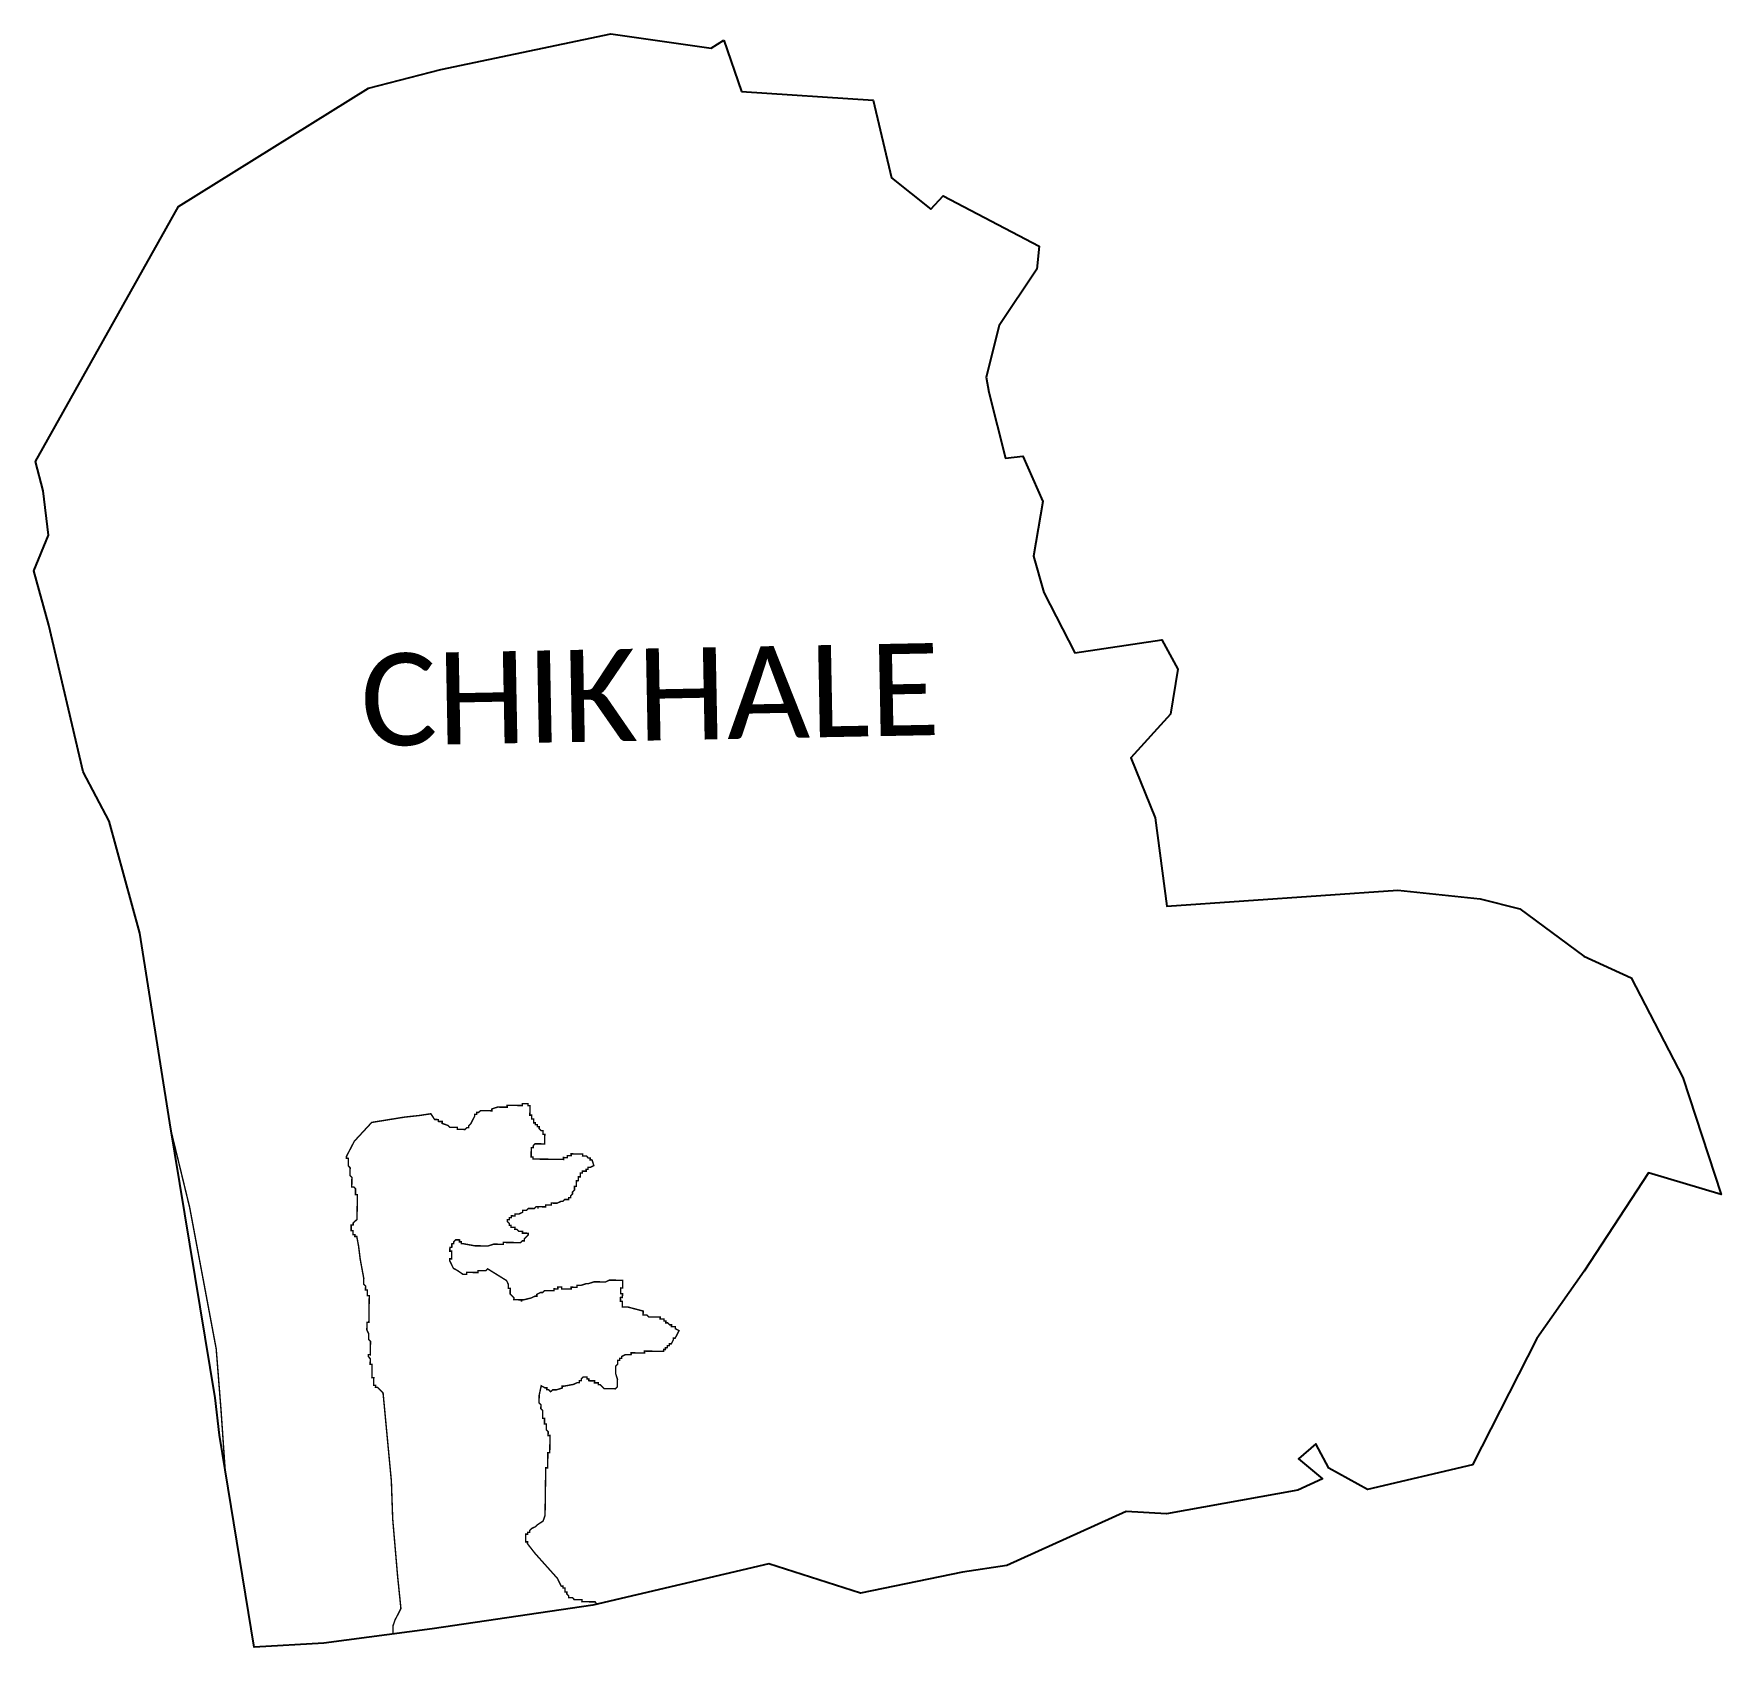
# Model space of a CAD drawing. Header units: metres. Extents: x 260571 to 264081, y 2217282 to 2220636.
import ezdxf

# ---------------------------------------------------------------- set-up
doc = ezdxf.new("R2010")
doc.units = ezdxf.units.M
for name, color, linetype in [('HAZARDS LINE', 1, 'Continuous'), ('village', 3, 'Continuous'), ('VILLAGE NAME', 250, 'Continuous')]:
    doc.layers.add(name, color=color, linetype=linetype)
doc.styles.get("Standard").update_dxf_attribs({"font": 'simplex.shx'})

msp = doc.modelspace()

# ---------------------------------------------------------------- linework, layer by layer
at = {"color": 3, "flags": 128}
msp.add_lwpolyline([(262006.2, 2220622.5), (262043, 2220516.1)], dxfattribs=at)
at = {"layer": 'HAZARDS LINE', "lineweight": 18}
for points in [[(261742.1, 2217371.1, 2.97, 2.97, 0), (261738.8, 2217376.2, 2.97, 2.97, 0), (261730.9, 2217376.3, 2.97, 2.97, 0), (261726.9, 2217376.3, 2.97, 2.97, 0), (261723, 2217376.4, 2.97, 2.97, 0), (261719, 2217376.5, 2.97, 2.97, 0), (261715.1, 2217376.5, 2.97, 2.97, 0), (261711.1, 2217376.6, 2.97, 2.97, 0), (261711.2, 2217380.5, 2.97, 2.97, 0), (261707.2, 2217380.6, 2.97, 2.97, 0), (261703.2, 2217380.6, 2.97, 2.97, 0), (261699.3, 2217380.7, 2.97, 2.97, 0), (261695.3, 2217380.8, 2.97, 2.97, 0), (261691.4, 2217384.8, 2.97, 2.97, 0), (261687.5, 2217384.8, 2.97, 2.97, 0), (261683.5, 2217384.9, 2.97, 2.97, 0), (261683.6, 2217388.8, 2.97, 2.97, 0), (261679.7, 2217392.9, 2.97, 2.97, 0), (261679.7, 2217396.8, 2.97, 2.97, 0), (261675.8, 2217396.9, 2.97, 2.97, 0), (261675.9, 2217404.8, 2.97, 2.97, 0), (261671.9, 2217404.9, 2.97, 2.97, 0), (261672, 2217408.8, 2.97, 2.97, 0), (261668, 2217408.9, 2.97, 2.97, 0), (261660.3, 2217424.8, 2.97, 2.97, 0), (261613.6, 2217477, 2.97, 2.97, 0), (261598, 2217497, 2.97, 2.97, 0), (261598.1, 2217501, 2.97, 2.97, 0), (261594.1, 2217501, 2.97, 2.97, 0), (261594.2, 2217505, 2.97, 2.97, 0), (261594.2, 2217508.9, 2.97, 2.97, 0), (261594.3, 2217512.9, 2.97, 2.97, 0), (261594.3, 2217516.9, 2.97, 2.97, 0), (261598.3, 2217516.8, 2.97, 2.97, 0), (261598.3, 2217520.8, 2.97, 2.97, 0), (261602.3, 2217520.7, 2.97, 2.97, 0), (261602.4, 2217524.7, 2.97, 2.97, 0), (261606.4, 2217528.6, 2.97, 2.97, 0), (261614.4, 2217532.4, 2.97, 2.97, 0), (261618.4, 2217536.3, 2.97, 2.97, 0), (261630.4, 2217544.1, 2.97, 2.97, 0), (261634.5, 2217555.9, 2.97, 2.97, 0), (261634.7, 2217571.7, 2.97, 2.97, 0), (261635.6, 2217635.1, 2.97, 2.97, 0), (261635.7, 2217639, 2.97, 2.97, 0), (261635.7, 2217643, 2.97, 2.97, 0), (261635.8, 2217646.9, 2.97, 2.97, 0), (261635.9, 2217650.9, 2.97, 2.97, 0), (261635.9, 2217654.9, 2.97, 2.97, 0), (261639.9, 2217654.8, 2.97, 2.97, 0), (261639.9, 2217658.8, 2.97, 2.97, 0), (261640, 2217662.7, 2.97, 2.97, 0), (261640, 2217666.7, 2.97, 2.97, 0), (261640.1, 2217670.6, 2.97, 2.97, 0), (261640.2, 2217674.6, 2.97, 2.97, 0), (261640.2, 2217678.6, 2.97, 2.97, 0), (261640.3, 2217682.5, 2.97, 2.97, 0), (261640.3, 2217686.5, 2.97, 2.97, 0), (261644.3, 2217686.4, 2.97, 2.97, 0), (261644.3, 2217690.4, 2.97, 2.97, 0), (261644.4, 2217694.3, 2.97, 2.97, 0), (261644.4, 2217698.3, 2.97, 2.97, 0), (261644.6, 2217706.2, 2.97, 2.97, 0), (261644.6, 2217710.2, 2.97, 2.97, 0), (261644.7, 2217714.1, 2.97, 2.97, 0), (261644.7, 2217718.1, 2.97, 2.97, 0), (261644.8, 2217722.1, 2.97, 2.97, 0), (261640.8, 2217722.1, 2.97, 2.97, 0), (261640.9, 2217726.1, 2.97, 2.97, 0), (261640.9, 2217730, 2.97, 2.97, 0), (261637, 2217734.1, 2.97, 2.97, 0), (261637.1, 2217738, 2.97, 2.97, 0), (261637.2, 2217742, 2.97, 2.97, 0), (261637.2, 2217745.9, 2.97, 2.97, 0), (261633.3, 2217746, 2.97, 2.97, 0), (261633.3, 2217749.9, 2.97, 2.97, 0), (261633.4, 2217753.9, 2.97, 2.97, 0), (261633.4, 2217757.9, 2.97, 2.97, 0), (261629.5, 2217757.9, 2.97, 2.97, 0), (261629.5, 2217761.9, 2.97, 2.97, 0), (261629.6, 2217769.8, 2.97, 2.97, 0), (261629.7, 2217773.8, 2.97, 2.97, 0), (261625.8, 2217777.8, 2.97, 2.97, 0), (261625.8, 2217781.7, 2.97, 2.97, 0), (261625.9, 2217785.7, 2.97, 2.97, 0), (261622, 2217789.7, 2.97, 2.97, 0), (261622.1, 2217793.7, 2.97, 2.97, 0), (261622.1, 2217797.6, 2.97, 2.97, 0), (261622.2, 2217801.6, 2.97, 2.97, 0), (261622.2, 2217805.6, 2.97, 2.97, 0), (261626.5, 2217825.3, 2.97, 2.97, 0), (261634.3, 2217821.2, 2.97, 2.97, 0), (261638.3, 2217821.2, 2.97, 2.97, 0), (261638.2, 2217817.2, 2.97, 2.97, 0), (261642.2, 2217817.1, 2.97, 2.97, 0), (261646.1, 2217813.1, 2.97, 2.97, 0), (261650.1, 2217817, 2.97, 2.97, 0), (261654.1, 2217817, 2.97, 2.97, 0), (261658, 2217816.9, 2.97, 2.97, 0), (261670, 2217820.7, 2.97, 2.97, 0), (261670, 2217824.7, 2.97, 2.97, 0), (261674, 2217824.6, 2.97, 2.97, 0), (261693.8, 2217828.3, 2.97, 2.97, 0), (261701.8, 2217832.1, 2.97, 2.97, 0), (261705.8, 2217832.1, 2.97, 2.97, 0), (261705.8, 2217836, 2.97, 2.97, 0), (261709.8, 2217836, 2.97, 2.97, 0), (261709.8, 2217839.9, 2.97, 2.97, 0), (261713.9, 2217843.8, 2.97, 2.97, 0), (261717.8, 2217843.8, 2.97, 2.97, 0), (261721.8, 2217843.7, 2.97, 2.97, 0), (261721.7, 2217839.8, 2.97, 2.97, 0), (261725.7, 2217839.7, 2.97, 2.97, 0), (261725.6, 2217835.8, 2.97, 2.97, 0), (261729.6, 2217835.7, 2.97, 2.97, 0), (261733.5, 2217835.6, 2.97, 2.97, 0), (261737.5, 2217835.6, 2.97, 2.97, 0), (261737.4, 2217831.6, 2.97, 2.97, 0), (261741.4, 2217831.6, 2.97, 2.97, 0), (261745.4, 2217831.5, 2.97, 2.97, 0), (261745.3, 2217827.5, 2.97, 2.97, 0), (261749.3, 2217827.5, 2.97, 2.97, 0), (261757.1, 2217819.5, 2.97, 2.97, 0), (261761, 2217819.4, 2.97, 2.97, 0), (261765, 2217819.3, 2.97, 2.97, 0), (261768.9, 2217819.3, 2.97, 2.97, 0), (261772.9, 2217819.2, 2.97, 2.97, 0), (261776.9, 2217819.2, 2.97, 2.97, 0), (261780.8, 2217819.1, 2.97, 2.97, 0), (261784.8, 2217823, 2.97, 2.97, 0), (261784.9, 2217827, 2.97, 2.97, 0), (261784.9, 2217830.9, 2.97, 2.97, 0), (261785.1, 2217838.9, 2.97, 2.97, 0), (261781.3, 2217850.8, 2.97, 2.97, 0), (261781.3, 2217854.8, 2.97, 2.97, 0), (261781.4, 2217858.7, 2.97, 2.97, 0), (261781.4, 2217862.7, 2.97, 2.97, 0), (261781.5, 2217866.6, 2.97, 2.97, 0), (261785.5, 2217870.5, 2.97, 2.97, 0), (261785.6, 2217874.5, 2.97, 2.97, 0), (261785.6, 2217878.5, 2.97, 2.97, 0), (261789.6, 2217878.4, 2.97, 2.97, 0), (261789.6, 2217882.4, 2.97, 2.97, 0), (261793.6, 2217882.3, 2.97, 2.97, 0), (261793.7, 2217886.3, 2.97, 2.97, 0), (261801.6, 2217890.1, 2.97, 2.97, 0), (261805.6, 2217890, 2.97, 2.97, 0), (261809.5, 2217890, 2.97, 2.97, 0), (261813.5, 2217889.9, 2.97, 2.97, 0), (261813.6, 2217893.9, 2.97, 2.97, 0), (261821.5, 2217893.8, 2.97, 2.97, 0), (261825.4, 2217893.7, 2.97, 2.97, 0), (261829.4, 2217893.7, 2.97, 2.97, 0), (261833.4, 2217893.6, 2.97, 2.97, 0), (261837.3, 2217893.6, 2.97, 2.97, 0), (261841.3, 2217893.5, 2.97, 2.97, 0), (261841.3, 2217897.5, 2.97, 2.97, 0), (261845.3, 2217897.4, 2.97, 2.97, 0), (261861.1, 2217897.2, 2.97, 2.97, 0), (261865.1, 2217897.1, 2.97, 2.97, 0), (261869, 2217897.1, 2.97, 2.97, 0), (261873, 2217897, 2.97, 2.97, 0), (261877, 2217896.9, 2.97, 2.97, 0), (261880.9, 2217896.9, 2.97, 2.97, 0), (261881, 2217900.8, 2.97, 2.97, 0), (261884.9, 2217900.8, 2.97, 2.97, 0), (261885, 2217904.7, 2.97, 2.97, 0), (261888.9, 2217904.7, 2.97, 2.97, 0), (261889, 2217908.7, 2.97, 2.97, 0), (261893, 2217908.6, 2.97, 2.97, 0), (261893, 2217912.6, 2.97, 2.97, 0), (261897, 2217912.5, 2.97, 2.97, 0), (261901.1, 2217920.4, 2.97, 2.97, 0), (261901.1, 2217924.3, 2.97, 2.97, 0), (261905.1, 2217924.3, 2.97, 2.97, 0), (261913.2, 2217940, 2.97, 2.97, 0), (261905.4, 2217944.1, 2.97, 2.97, 0), (261905.4, 2217948, 2.97, 2.97, 0), (261901.4, 2217948.1, 2.97, 2.97, 0), (261897.5, 2217948.1, 2.97, 2.97, 0), (261897.5, 2217952.1, 2.97, 2.97, 0), (261893.6, 2217952.1, 2.97, 2.97, 0), (261889.7, 2217956.2, 2.97, 2.97, 0), (261885.7, 2217956.2, 2.97, 2.97, 0), (261885.8, 2217960.2, 2.97, 2.97, 0), (261881.8, 2217960.2, 2.97, 2.97, 0), (261881.9, 2217964.2, 2.97, 2.97, 0), (261877.9, 2217964.3, 2.97, 2.97, 0), (261874, 2217964.3, 2.97, 2.97, 0), (261874, 2217968.3, 2.97, 2.97, 0), (261870.1, 2217968.3, 2.97, 2.97, 0), (261866.1, 2217968.4, 2.97, 2.97, 0), (261862.1, 2217968.4, 2.97, 2.97, 0), (261858.2, 2217968.5, 2.97, 2.97, 0), (261854.2, 2217968.6, 2.97, 2.97, 0), (261850.3, 2217968.6, 2.97, 2.97, 0), (261846.4, 2217972.6, 2.97, 2.97, 0), (261842.4, 2217972.7, 2.97, 2.97, 0), (261838.4, 2217972.7, 2.97, 2.97, 0), (261838.5, 2217976.7, 2.97, 2.97, 0), (261838.6, 2217980.7, 2.97, 2.97, 0), (261807, 2217989, 2.97, 2.97, 0), (261803, 2217989.1, 2.97, 2.97, 0), (261799.1, 2217989.1, 2.97, 2.97, 0), (261795.1, 2217989.2, 2.97, 2.97, 0), (261795.2, 2217993.2, 2.97, 2.97, 0), (261795.2, 2217997.1, 2.97, 2.97, 0), (261795.3, 2218001.1, 2.97, 2.97, 0), (261791.3, 2218001.1, 2.97, 2.97, 0), (261791.4, 2218005.1, 2.97, 2.97, 0), (261791.5, 2218009.1, 2.97, 2.97, 0), (261795.4, 2218009, 2.97, 2.97, 0), (261795.5, 2218013, 2.97, 2.97, 0), (261795.5, 2218016.9, 2.97, 2.97, 0), (261791.6, 2218017, 2.97, 2.97, 0), (261791.6, 2218020.9, 2.97, 2.97, 0), (261791.7, 2218024.9, 2.97, 2.97, 0), (261791.7, 2218028.9, 2.97, 2.97, 0), (261795.7, 2218028.8, 2.97, 2.97, 0), (261795.8, 2218032.8, 2.97, 2.97, 0), (261795.8, 2218036.7, 2.97, 2.97, 0), (261795.9, 2218040.7, 2.97, 2.97, 0), (261795.9, 2218044.6, 2.97, 2.97, 0), (261792, 2218044.7, 2.97, 2.97, 0), (261788, 2218044.7, 2.97, 2.97, 0), (261784, 2218044.8, 2.97, 2.97, 0), (261780.1, 2218044.9, 2.97, 2.97, 0), (261776.1, 2218044.9, 2.97, 2.97, 0), (261772.2, 2218045, 2.97, 2.97, 0), (261768.2, 2218045, 2.97, 2.97, 0), (261760.2, 2218041.2, 2.97, 2.97, 0), (261756.3, 2218041.2, 2.97, 2.97, 0), (261752.3, 2218041.3, 2.97, 2.97, 0), (261748.4, 2218041.4, 2.97, 2.97, 0), (261744.4, 2218041.4, 2.97, 2.97, 0), (261740.4, 2218041.5, 2.97, 2.97, 0), (261736.5, 2218041.5, 2.97, 2.97, 0), (261724.6, 2218037.7, 2.97, 2.97, 0), (261720.6, 2218037.8, 2.97, 2.97, 0), (261708.7, 2218034, 2.97, 2.97, 0), (261704.7, 2218034.1, 2.97, 2.97, 0), (261700.7, 2218034.1, 2.97, 2.97, 0), (261700.7, 2218030.2, 2.97, 2.97, 0), (261696.7, 2218030.2, 2.97, 2.97, 0), (261692.8, 2218030.3, 2.97, 2.97, 0), (261688.8, 2218030.3, 2.97, 2.97, 0), (261688.8, 2218026.4, 2.97, 2.97, 0), (261684.8, 2218026.4, 2.97, 2.97, 0), (261680.8, 2218026.5, 2.97, 2.97, 0), (261676.9, 2218026.5, 2.97, 2.97, 0), (261672.9, 2218026.6, 2.97, 2.97, 0), (261669, 2218026.7, 2.97, 2.97, 0), (261669, 2218030.6, 2.97, 2.97, 0), (261665.1, 2218030.7, 2.97, 2.97, 0), (261661.1, 2218030.7, 2.97, 2.97, 0), (261661, 2218026.8, 2.97, 2.97, 0), (261657.1, 2218026.8, 2.97, 2.97, 0), (261653.1, 2218026.9, 2.97, 2.97, 0), (261653.1, 2218022.9, 2.97, 2.97, 0), (261649.1, 2218023, 2.97, 2.97, 0), (261645.1, 2218023, 2.97, 2.97, 0), (261641.2, 2218023.1, 2.97, 2.97, 0), (261637.2, 2218023.2, 2.97, 2.97, 0), (261633.3, 2218023.2, 2.97, 2.97, 0), (261629.3, 2218019.3, 2.97, 2.97, 0), (261625.3, 2218019.4, 2.97, 2.97, 0), (261617.3, 2218015.5, 2.97, 2.97, 0), (261617.3, 2218011.6, 2.97, 2.97, 0), (261613.3, 2218011.6, 2.97, 2.97, 0), (261605.3, 2218007.8, 2.97, 2.97, 0), (261589.4, 2218004, 2.97, 2.97, 0), (261585.5, 2218004.1, 2.97, 2.97, 0), (261585.4, 2218000.1, 2.97, 2.97, 0), (261585.5, 2218004.1, 2.97, 2.97, 0), (261581.5, 2218004.1, 2.97, 2.97, 0), (261577.6, 2218004.2, 2.97, 2.97, 0), (261573.6, 2218004.3, 2.97, 2.97, 0), (261569.6, 2218004.3, 2.97, 2.97, 0), (261569.7, 2218008.3, 2.97, 2.97, 0), (261561.9, 2218016.3, 2.97, 2.97, 0), (261562, 2218020.3, 2.97, 2.97, 0), (261562, 2218024.2, 2.97, 2.97, 0), (261562.1, 2218028.2, 2.97, 2.97, 0), (261558.1, 2218028.2, 2.97, 2.97, 0), (261558.2, 2218032.2, 2.97, 2.97, 0), (261558.2, 2218036.2, 2.97, 2.97, 0), (261554.4, 2218044.1, 2.97, 2.97, 0), (261515.1, 2218068.5, 2.97, 2.97, 0), (261511.1, 2218064.6, 2.97, 2.97, 0), (261507.2, 2218064.6, 2.97, 2.97, 0), (261503.2, 2218064.7, 2.97, 2.97, 0), (261499.2, 2218064.7, 2.97, 2.97, 0), (261495.3, 2218064.8, 2.97, 2.97, 0), (261495.2, 2218060.8, 2.97, 2.97, 0), (261491.3, 2218060.9, 2.97, 2.97, 0), (261487.3, 2218060.9, 2.97, 2.97, 0), (261483.3, 2218061, 2.97, 2.97, 0), (261479.4, 2218061.1, 2.97, 2.97, 0), (261475.4, 2218061.1, 2.97, 2.97, 0), (261471.5, 2218061.2, 2.97, 2.97, 0), (261471.4, 2218057.2, 2.97, 2.97, 0), (261467.5, 2218057.3, 2.97, 2.97, 0), (261463.5, 2218057.3, 2.97, 2.97, 0), (261451.7, 2218065.4, 2.97, 2.97, 0), (261443.9, 2218069.5, 2.97, 2.97, 0), (261440, 2218077.5, 2.97, 2.97, 0), (261436.2, 2218085.4, 2.97, 2.97, 0), (261436.2, 2218089.4, 2.97, 2.97, 0), (261440.2, 2218089.3, 2.97, 2.97, 0), (261440.3, 2218093.3, 2.97, 2.97, 0), (261440.3, 2218097.3, 2.97, 2.97, 0), (261440.4, 2218101.2, 2.97, 2.97, 0), (261440.4, 2218105.2, 2.97, 2.97, 0), (261436.5, 2218105.2, 2.97, 2.97, 0), (261436.5, 2218109.2, 2.97, 2.97, 0), (261436.6, 2218113.2, 2.97, 2.97, 0), (261440.5, 2218113.1, 2.97, 2.97, 0), (261440.6, 2218117.1, 2.97, 2.97, 0), (261440.7, 2218121, 2.97, 2.97, 0), (261444.6, 2218121, 2.97, 2.97, 0), (261444.7, 2218124.9, 2.97, 2.97, 0), (261448.7, 2218128.8, 2.97, 2.97, 0), (261452.6, 2218128.8, 2.97, 2.97, 0), (261456.6, 2218128.7, 2.97, 2.97, 0), (261456.5, 2218124.7, 2.97, 2.97, 0), (261460.5, 2218124.7, 2.97, 2.97, 0), (261460.4, 2218120.7, 2.97, 2.97, 0), (261464.4, 2218120.7, 2.97, 2.97, 0), (261488.1, 2218116.4, 2.97, 2.97, 0), (261515.8, 2218116, 2.97, 2.97, 0), (261527.7, 2218119.8, 2.97, 2.97, 0), (261531.7, 2218119.7, 2.97, 2.97, 0), (261535.7, 2218119.7, 2.97, 2.97, 0), (261539.6, 2218119.6, 2.97, 2.97, 0), (261543.6, 2218119.5, 2.97, 2.97, 0), (261547.5, 2218119.5, 2.97, 2.97, 0), (261547.6, 2218123.4, 2.97, 2.97, 0), (261551.6, 2218123.4, 2.97, 2.97, 0), (261555.5, 2218123.3, 2.97, 2.97, 0), (261559.5, 2218123.3, 2.97, 2.97, 0), (261563.4, 2218123.2, 2.97, 2.97, 0), (261567.4, 2218123.2, 2.97, 2.97, 0), (261571.4, 2218123.1, 2.97, 2.97, 0), (261575.3, 2218123, 2.97, 2.97, 0), (261579.3, 2218123, 2.97, 2.97, 0), (261583.2, 2218122.9, 2.97, 2.97, 0), (261587.2, 2218126.8, 2.97, 2.97, 0), (261591.2, 2218126.8, 2.97, 2.97, 0), (261591.3, 2218130.7, 2.97, 2.97, 0), (261599.3, 2218138.5, 2.97, 2.97, 0), (261599.3, 2218142.5, 2.97, 2.97, 0), (261595.4, 2218142.6, 2.97, 2.97, 0), (261591.4, 2218142.6, 2.97, 2.97, 0), (261587.5, 2218142.7, 2.97, 2.97, 0), (261587.5, 2218146.6, 2.97, 2.97, 0), (261583.6, 2218146.7, 2.97, 2.97, 0), (261579.6, 2218146.7, 2.97, 2.97, 0), (261575.7, 2218150.8, 2.97, 2.97, 0), (261571.7, 2218150.8, 2.97, 2.97, 0), (261571.8, 2218154.8, 2.97, 2.97, 0), (261567.8, 2218154.8, 2.97, 2.97, 0), (261563.9, 2218154.9, 2.97, 2.97, 0), (261563.9, 2218158.9, 2.97, 2.97, 0), (261560, 2218158.9, 2.97, 2.97, 0), (261560, 2218162.9, 2.97, 2.97, 0), (261556.1, 2218166.9, 2.97, 2.97, 0), (261556.2, 2218170.8, 2.97, 2.97, 0), (261560.2, 2218170.8, 2.97, 2.97, 0), (261560.2, 2218174.7, 2.97, 2.97, 0), (261564.2, 2218174.7, 2.97, 2.97, 0), (261564.2, 2218178.6, 2.97, 2.97, 0), (261568.2, 2218178.6, 2.97, 2.97, 0), (261572.1, 2218178.5, 2.97, 2.97, 0), (261572.2, 2218182.5, 2.97, 2.97, 0), (261576.2, 2218182.4, 2.97, 2.97, 0), (261580.1, 2218182.4, 2.97, 2.97, 0), (261588.1, 2218186.2, 2.97, 2.97, 0), (261588.2, 2218190.2, 2.97, 2.97, 0), (261592.1, 2218190.1, 2.97, 2.97, 0), (261596.1, 2218190.1, 2.97, 2.97, 0), (261600.1, 2218194, 2.97, 2.97, 0), (261604, 2218193.9, 2.97, 2.97, 0), (261608, 2218193.9, 2.97, 2.97, 0), (261612, 2218193.8, 2.97, 2.97, 0), (261616, 2218197.7, 2.97, 2.97, 0), (261619.9, 2218197.6, 2.97, 2.97, 0), (261619.9, 2218193.7, 2.97, 2.97, 0), (261619.9, 2218197.6, 2.97, 2.97, 0), (261623.9, 2218197.6, 2.97, 2.97, 0), (261627.9, 2218197.5, 2.97, 2.97, 0), (261631.8, 2218197.5, 2.97, 2.97, 0), (261635.8, 2218197.4, 2.97, 2.97, 0), (261635.8, 2218201.4, 2.97, 2.97, 0), (261639.8, 2218201.3, 2.97, 2.97, 0), (261643.7, 2218201.3, 2.97, 2.97, 0), (261647.7, 2218201.2, 2.97, 2.97, 0), (261647.8, 2218205.2, 2.97, 2.97, 0), (261651.7, 2218205.1, 2.97, 2.97, 0), (261655.7, 2218205.1, 2.97, 2.97, 0), (261659.6, 2218205, 2.97, 2.97, 0), (261667.6, 2218208.8, 2.97, 2.97, 0), (261671.6, 2218208.8, 2.97, 2.97, 0), (261675.6, 2218212.7, 2.97, 2.97, 0), (261679.5, 2218212.6, 2.97, 2.97, 0), (261683.5, 2218212.6, 2.97, 2.97, 0), (261683.6, 2218216.5, 2.97, 2.97, 0), (261687.5, 2218216.5, 2.97, 2.97, 0), (261687.6, 2218220.4, 2.97, 2.97, 0), (261691.6, 2218224.3, 2.97, 2.97, 0), (261691.6, 2218228.3, 2.97, 2.97, 0), (261695.7, 2218232.2, 2.97, 2.97, 0), (261695.7, 2218236.2, 2.97, 2.97, 0), (261695.8, 2218240.1, 2.97, 2.97, 0), (261699.7, 2218240.1, 2.97, 2.97, 0), (261699.8, 2218244, 2.97, 2.97, 0), (261699.8, 2218248, 2.97, 2.97, 0), (261699.9, 2218251.9, 2.97, 2.97, 0), (261703.9, 2218251.9, 2.97, 2.97, 0), (261703.9, 2218255.8, 2.97, 2.97, 0), (261704, 2218259.8, 2.97, 2.97, 0), (261707.9, 2218259.8, 2.97, 2.97, 0), (261708, 2218263.7, 2.97, 2.97, 0), (261708.1, 2218267.7, 2.97, 2.97, 0), (261712, 2218267.6, 2.97, 2.97, 0), (261712.1, 2218271.6, 2.97, 2.97, 0), (261716, 2218271.5, 2.97, 2.97, 0), (261720, 2218271.5, 2.97, 2.97, 0), (261720, 2218275.4, 2.97, 2.97, 0), (261724, 2218275.4, 2.97, 2.97, 0), (261724.1, 2218279.3, 2.97, 2.97, 0), (261728, 2218279.3, 2.97, 2.97, 0), (261736, 2218283.1, 2.97, 2.97, 0), (261732.2, 2218295, 2.97, 2.97, 0), (261728.2, 2218295.1, 2.97, 2.97, 0), (261728.3, 2218299.1, 2.97, 2.97, 0), (261724.3, 2218299.1, 2.97, 2.97, 0), (261720.4, 2218303.1, 2.97, 2.97, 0), (261716.5, 2218303.2, 2.97, 2.97, 0), (261712.5, 2218303.2, 2.97, 2.97, 0), (261712.6, 2218307.2, 2.97, 2.97, 0), (261708.6, 2218307.3, 2.97, 2.97, 0), (261704.7, 2218307.3, 2.97, 2.97, 0), (261700.7, 2218307.4, 2.97, 2.97, 0), (261696.7, 2218307.4, 2.97, 2.97, 0), (261692.8, 2218307.5, 2.97, 2.97, 0), (261688.8, 2218307.5, 2.97, 2.97, 0), (261688.8, 2218303.6, 2.97, 2.97, 0), (261684.8, 2218303.6, 2.97, 2.97, 0), (261680.9, 2218303.7, 2.97, 2.97, 0), (261680.8, 2218299.7, 2.97, 2.97, 0), (261676.8, 2218299.8, 2.97, 2.97, 0), (261672.9, 2218299.9, 2.97, 2.97, 0), (261672.8, 2218295.9, 2.97, 2.97, 0), (261668.9, 2218296, 2.97, 2.97, 0), (261653, 2218296.2, 2.97, 2.97, 0), (261649.1, 2218296.2, 2.97, 2.97, 0), (261645.1, 2218296.3, 2.97, 2.97, 0), (261641.1, 2218296.4, 2.97, 2.97, 0), (261637.2, 2218296.4, 2.97, 2.97, 0), (261633.2, 2218296.5, 2.97, 2.97, 0), (261629.3, 2218296.5, 2.97, 2.97, 0), (261617.4, 2218296.7, 2.97, 2.97, 0), (261613.4, 2218296.7, 2.97, 2.97, 0), (261609.5, 2218296.8, 2.97, 2.97, 0), (261609.5, 2218300.8, 2.97, 2.97, 0), (261605.6, 2218300.8, 2.97, 2.97, 0), (261605.6, 2218304.8, 2.97, 2.97, 0), (261605.7, 2218308.7, 2.97, 2.97, 0), (261605.7, 2218312.7, 2.97, 2.97, 0), (261605.8, 2218316.7, 2.97, 2.97, 0), (261605.9, 2218320.6, 2.97, 2.97, 0), (261609.8, 2218320.6, 2.97, 2.97, 0), (261609.9, 2218324.5, 2.97, 2.97, 0), (261613.9, 2218328.4, 2.97, 2.97, 0), (261617.9, 2218328.4, 2.97, 2.97, 0), (261621.8, 2218328.3, 2.97, 2.97, 0), (261625.8, 2218328.3, 2.97, 2.97, 0), (261629.7, 2218328.2, 2.97, 2.97, 0), (261633.7, 2218328.1, 2.97, 2.97, 0), (261633.7, 2218332.1, 2.97, 2.97, 0), (261633.8, 2218336.1, 2.97, 2.97, 0), (261633.9, 2218340, 2.97, 2.97, 0), (261633.9, 2218344, 2.97, 2.97, 0), (261634, 2218347.9, 2.97, 2.97, 0), (261630, 2218348, 2.97, 2.97, 0), (261630.1, 2218355.9, 2.97, 2.97, 0), (261626.2, 2218356, 2.97, 2.97, 0), (261622.3, 2218360, 2.97, 2.97, 0), (261622.3, 2218363.9, 2.97, 2.97, 0), (261618.4, 2218364, 2.97, 2.97, 0), (261618.4, 2218368, 2.97, 2.97, 0), (261614.5, 2218368, 2.97, 2.97, 0), (261614.5, 2218372, 2.97, 2.97, 0), (261610.6, 2218372, 2.97, 2.97, 0), (261610.6, 2218376, 2.97, 2.97, 0), (261610.7, 2218380, 2.97, 2.97, 0), (261606.7, 2218380, 2.97, 2.97, 0), (261606.8, 2218384, 2.97, 2.97, 0), (261606.8, 2218387.9, 2.97, 2.97, 0), (261602.9, 2218388, 2.97, 2.97, 0), (261602.9, 2218391.9, 2.97, 2.97, 0), (261603, 2218395.9, 2.97, 2.97, 0), (261603, 2218399.9, 2.97, 2.97, 0), (261603.1, 2218403.8, 2.97, 2.97, 0), (261603.2, 2218407.8, 2.97, 2.97, 0), (261599.2, 2218407.8, 2.97, 2.97, 0), (261599.2, 2218411.8, 2.97, 2.97, 0), (261595.3, 2218411.9, 2.97, 2.97, 0), (261591.3, 2218411.9, 2.97, 2.97, 0), (261587.4, 2218412, 2.97, 2.97, 0), (261587.3, 2218408, 2.97, 2.97, 0), (261583.4, 2218408.1, 2.97, 2.97, 0), (261579.4, 2218408.1, 2.97, 2.97, 0), (261575.4, 2218408.2, 2.97, 2.97, 0), (261571.5, 2218408.2, 2.97, 2.97, 0), (261567.5, 2218408.3, 2.97, 2.97, 0), (261563.6, 2218408.4, 2.97, 2.97, 0), (261559.6, 2218408.4, 2.97, 2.97, 0), (261555.6, 2218408.5, 2.97, 2.97, 0), (261555.6, 2218404.5, 2.97, 2.97, 0), (261551.6, 2218404.6, 2.97, 2.97, 0), (261547.7, 2218404.6, 2.97, 2.97, 0), (261543.7, 2218404.7, 2.97, 2.97, 0), (261539.8, 2218404.7, 2.97, 2.97, 0), (261535.8, 2218404.8, 2.97, 2.97, 0), (261523.9, 2218401, 2.97, 2.97, 0), (261523.8, 2218397, 2.97, 2.97, 0), (261519.8, 2218397.1, 2.97, 2.97, 0), (261515.9, 2218397.2, 2.97, 2.97, 0), (261511.9, 2218397.2, 2.97, 2.97, 0), (261508, 2218397.3, 2.97, 2.97, 0), (261504, 2218397.3, 2.97, 2.97, 0), (261500.1, 2218397.4, 2.97, 2.97, 0), (261496, 2218393.5, 2.97, 2.97, 0), (261492.1, 2218393.5, 2.97, 2.97, 0), (261492, 2218389.6, 2.97, 2.97, 0), (261488.1, 2218389.6, 2.97, 2.97, 0), (261488, 2218385.7, 2.97, 2.97, 0), (261479.9, 2218370, 2.97, 2.97, 0), (261475.8, 2218366, 2.97, 2.97, 0), (261475.8, 2218362.1, 2.97, 2.97, 0), (261471.8, 2218362.1, 2.97, 2.97, 0), (261467.8, 2218358.2, 2.97, 2.97, 0), (261463.9, 2218358.3, 2.97, 2.97, 0), (261459.9, 2218358.4, 2.97, 2.97, 0), (261455.9, 2218358.4, 2.97, 2.97, 0), (261452, 2218358.5, 2.97, 2.97, 0), (261452, 2218362.4, 2.97, 2.97, 0), (261448.1, 2218362.5, 2.97, 2.97, 0), (261444.1, 2218362.5, 2.97, 2.97, 0), (261440.2, 2218362.6, 2.97, 2.97, 0), (261436.2, 2218362.7, 2.97, 2.97, 0), (261432.3, 2218366.7, 2.97, 2.97, 0), (261420.5, 2218370.8, 2.97, 2.97, 0), (261420.5, 2218374.8, 2.97, 2.97, 0), (261416.6, 2218374.8, 2.97, 2.97, 0), (261412.6, 2218374.9, 2.97, 2.97, 0), (261412.7, 2218378.8, 2.97, 2.97, 0), (261408.7, 2218378.9, 2.97, 2.97, 0), (261404.8, 2218378.9, 2.97, 2.97, 0), (261397, 2218390.9, 2.97, 2.97, 0), (261373.2, 2218387.3, 2.97, 2.97, 0), (261341.5, 2218383.8, 2.97, 2.97, 0), (261274, 2218372.9, 2.97, 2.97, 0), (261237.8, 2218333.8, 2.97, 2.97, 0), (261221.5, 2218302.4, 2.97, 2.97, 0), (261221.5, 2218298.4, 2.97, 2.97, 0), (261225.4, 2218298.4, 2.97, 2.97, 0), (261225.4, 2218294.4, 2.97, 2.97, 0), (261225.3, 2218290.4, 2.97, 2.97, 0), (261225.2, 2218286.5, 2.97, 2.97, 0), (261225.2, 2218282.5, 2.97, 2.97, 0), (261229.1, 2218278.5, 2.97, 2.97, 0), (261229, 2218274.5, 2.97, 2.97, 0), (261229, 2218270.6, 2.97, 2.97, 0), (261228.9, 2218266.6, 2.97, 2.97, 0), (261228.9, 2218262.7, 2.97, 2.97, 0), (261232.8, 2218258.6, 2.97, 2.97, 0), (261232.7, 2218254.7, 2.97, 2.97, 0), (261232.6, 2218246.8, 2.97, 2.97, 0), (261232.5, 2218242.8, 2.97, 2.97, 0), (261232.5, 2218238.8, 2.97, 2.97, 0), (261232.5, 2218242.8, 2.97, 2.97, 0), (261232.5, 2218238.8, 2.97, 2.97, 0), (261236.4, 2218238.8, 2.97, 2.97, 0), (261240.3, 2218234.8, 2.97, 2.97, 0), (261240.3, 2218230.8, 2.97, 2.97, 0), (261240.2, 2218226.9, 2.97, 2.97, 0), (261240.2, 2218222.9, 2.97, 2.97, 0), (261244.1, 2218222.8, 2.97, 2.97, 0), (261244.1, 2218218.9, 2.97, 2.97, 0), (261243.8, 2218199.1, 2.97, 2.97, 0), (261243.7, 2218195.1, 2.97, 2.97, 0), (261243.7, 2218191.2, 2.97, 2.97, 0), (261243.6, 2218187.2, 2.97, 2.97, 0), (261243.6, 2218183.2, 2.97, 2.97, 0), (261243.5, 2218179.3, 2.97, 2.97, 0), (261243.4, 2218175.3, 2.97, 2.97, 0), (261243.4, 2218171.4, 2.97, 2.97, 0), (261239.4, 2218167.5, 2.97, 2.97, 0), (261235.4, 2218163.6, 2.97, 2.97, 0), (261235.3, 2218159.6, 2.97, 2.97, 0), (261231.3, 2218159.7, 2.97, 2.97, 0), (261231.3, 2218155.7, 2.97, 2.97, 0), (261231.2, 2218151.7, 2.97, 2.97, 0), (261231.2, 2218147.8, 2.97, 2.97, 0), (261235.1, 2218147.7, 2.97, 2.97, 0), (261235.1, 2218143.8, 2.97, 2.97, 0), (261235, 2218139.8, 2.97, 2.97, 0), (261239, 2218139.7, 2.97, 2.97, 0), (261238.9, 2218135.8, 2.97, 2.97, 0), (261242.9, 2218135.7, 2.97, 2.97, 0), (261246.6, 2218115.9, 2.97, 2.97, 0), (261250.1, 2218088.1, 2.97, 2.97, 0), (261257.5, 2218048.4, 2.97, 2.97, 0), (261257.4, 2218044.4, 2.97, 2.97, 0), (261257.4, 2218040.5, 2.97, 2.97, 0), (261257.3, 2218036.5, 2.97, 2.97, 0), (261261.2, 2218032.5, 2.97, 2.97, 0), (261261.1, 2218028.5, 2.97, 2.97, 0), (261261.1, 2218024.6, 2.97, 2.97, 0), (261265, 2218024.5, 2.97, 2.97, 0), (261265, 2218020.6, 2.97, 2.97, 0), (261264.9, 2218012.6, 2.97, 2.97, 0), (261268.8, 2218012.6, 2.97, 2.97, 0), (261268.8, 2218008.6, 2.97, 2.97, 0), (261268.7, 2218004.7, 2.97, 2.97, 0), (261268.7, 2218000.7, 2.97, 2.97, 0), (261268.6, 2217996.8, 2.97, 2.97, 0), (261268.5, 2217992.8, 2.97, 2.97, 0), (261268.5, 2217988.8, 2.97, 2.97, 0), (261268.4, 2217984.9, 2.97, 2.97, 0), (261268.4, 2217980.9, 2.97, 2.97, 0), (261268.3, 2217977, 2.97, 2.97, 0), (261268.3, 2217973, 2.97, 2.97, 0), (261268.2, 2217969, 2.97, 2.97, 0), (261268.2, 2217965.1, 2.97, 2.97, 0), (261268.1, 2217961.1, 2.97, 2.97, 0), (261268, 2217957.2, 2.97, 2.97, 0), (261264.1, 2217957.2, 2.97, 2.97, 0), (261264, 2217953.3, 2.97, 2.97, 0), (261264, 2217949.3, 2.97, 2.97, 0), (261263.9, 2217945.3, 2.97, 2.97, 0), (261263.9, 2217941.4, 2.97, 2.97, 0), (261267.7, 2217933.4, 2.97, 2.97, 0), (261267.6, 2217925.5, 2.97, 2.97, 0), (261267.5, 2217921.5, 2.97, 2.97, 0), (261271.4, 2217917.5, 2.97, 2.97, 0), (261271.4, 2217913.6, 2.97, 2.97, 0), (261271.3, 2217909.6, 2.97, 2.97, 0), (261271.3, 2217905.6, 2.97, 2.97, 0), (261271.2, 2217901.7, 2.97, 2.97, 0), (261271.1, 2217897.7, 2.97, 2.97, 0), (261271.1, 2217893.8, 2.97, 2.97, 0), (261271, 2217889.8, 2.97, 2.97, 0), (261267.1, 2217889.9, 2.97, 2.97, 0), (261267, 2217885.9, 2.97, 2.97, 0), (261270.9, 2217881.9, 2.97, 2.97, 0), (261270.9, 2217877.9, 2.97, 2.97, 0), (261270.8, 2217874, 2.97, 2.97, 0), (261270.7, 2217870, 2.97, 2.97, 0), (261274.7, 2217869.9, 2.97, 2.97, 0), (261274.6, 2217866, 2.97, 2.97, 0), (261274.6, 2217862, 2.97, 2.97, 0), (261274.5, 2217858.1, 2.97, 2.97, 0), (261274.5, 2217854.1, 2.97, 2.97, 0), (261274.4, 2217850.1, 2.97, 2.97, 0), (261274.4, 2217846.2, 2.97, 2.97, 0), (261274.3, 2217842.2, 2.97, 2.97, 0), (261278.3, 2217842.2, 2.97, 2.97, 0), (261278.2, 2217838.2, 2.97, 2.97, 0), (261278.2, 2217834.2, 2.97, 2.97, 0), (261278.1, 2217830.3, 2.97, 2.97, 0), (261278, 2217826.3, 2.97, 2.97, 0), (261282, 2217826.3, 2.97, 2.97, 0), (261281.9, 2217822.3, 2.97, 2.97, 0), (261285.9, 2217822.3, 2.97, 2.97, 0), (261297.6, 2217810.2, 2.97, 2.97, 0), (261314.8, 2217627.8, 2.97, 2.97, 0), (261317.6, 2217548.5, 2.97, 2.97, 0), (261327.8, 2217429.6, 2.97, 2.97, 0), (261334.7, 2217362.2, 2.97, 2.97, 0), (261330.7, 2217354.3, 2.97, 2.97, 0), (261322.5, 2217338.6, 2.97, 2.97, 0), (261318.4, 2217326.8, 2.97, 2.97, 0), (261318.1, 2217309.5, 2.97, 2.97, 0)], [(260969.1, 2217651.1, 2.97, 2.97, 0), (260960.5, 2217775.4, 2.97, 2.97, 0), (260950.5, 2217902.3, 2.97, 2.97, 0), (260895.3, 2218196.2, 2.97, 2.97, 0), (260858.2, 2218348.9, 2.97, 2.97, 0)]]:
    msp.add_lwpolyline(points, format="xyseb", dxfattribs=at)
at = {"layer": 'village', "color": 3, "true_color": 0x00ff00}
for points in [[(262903.5, 2219006.2, 0), (262927.6, 2218822.2, 0), (263408.5, 2218855.4, 0), (263579.5, 2218837.8, 0), (263662.1, 2218817.2, 0), (263794.9, 2218718.4, 0), (263893.5, 2218673.3, 0), (264000.9, 2218466.6, 0), (264080.9, 2218223, 0), (263929.8, 2218268.4, 0), (263795.8, 2218063.7, 0), (263697.3, 2217923.5, 0), (263563.5, 2217660.7, 0), (263345.4, 2217610, 0), (263264.4, 2217654.4, 0), (263237.5, 2217704.7, 0), (263201.6, 2217673.3, 0), (263251.6, 2217631.6, 0), (263200.2, 2217608.2, 0), (262927, 2217559.4, 0), (262843.1, 2217564.3, 0), (262595, 2217451.5, 0), (262502.8, 2217437.6, 0), (262290.7, 2217394.5, 0), (262100.1, 2217455.5, 0), (261733.6, 2217369.1, 0), (261399.7, 2217320.3, 0), (261174.2, 2217290.4, 0), (261029.4, 2217281.8, 0), (260957.4, 2217722.7, 0), (260948.1, 2217800.6, 0), (260854.4, 2218372, 0), (260791.6, 2218766, 0), (260727.9, 2218999, 0), (260674.1, 2219102, 0), (260602.7, 2219406.9, 0), (260571, 2219519.3, 0), (260601.5, 2219593.5, 0), (260590.8, 2219685.9, 0), (260574.4, 2219746.7, 0), (260871.8, 2220277.1, 0), (261267.4, 2220522.8, 0), (261417.9, 2220561.6, 0), (261771.5, 2220636.1, 0), (261980.1, 2220605.9, 0), (262006.2, 2220622.5, 0)], [(262043, 2220516.1, 0), (262316.8, 2220498, 0), (262355.3, 2220336.9, 0), (262436.6, 2220271.8, 0), (262462.4, 2220299.4, 0), (262662.2, 2220194.6, 0), (262657.3, 2220146.5, 0), (262579.3, 2220029.3, 0), (262551.7, 2219922, 0), (262557.3, 2219890.9, 0), (262592.4, 2219753.7, 0), (262628, 2219758.1, 0), (262669.8, 2219663.5, 0), (262650.6, 2219550.3, 0), (262672, 2219474.9, 0), (262736.5, 2219348.9, 0), (262917.3, 2219376.5, 0), (262950.7, 2219315.2, 0), (262935.1, 2219221.3, 0), (262853.1, 2219130.8, 0), (262903.5, 2219006.2, 0)]]:
    msp.add_polyline3d(points, dxfattribs=at)

# ---------------------------------------------------------------- texts
at = {"layer": 'VILLAGE NAME', "insert": (261248.8, 2219346.6), "char_height": 191.456, "attachment_point": 1, "rotation": 1.1028}
msp.add_mtext_dynamic_manual_height_columns('{\\fCalibri|b0|i0|c0|p34;CHIKHALE}', width=161.46, gutter_width=957.3, heights=[0], dxfattribs=at)

doc.saveas('drawing.dxf')
